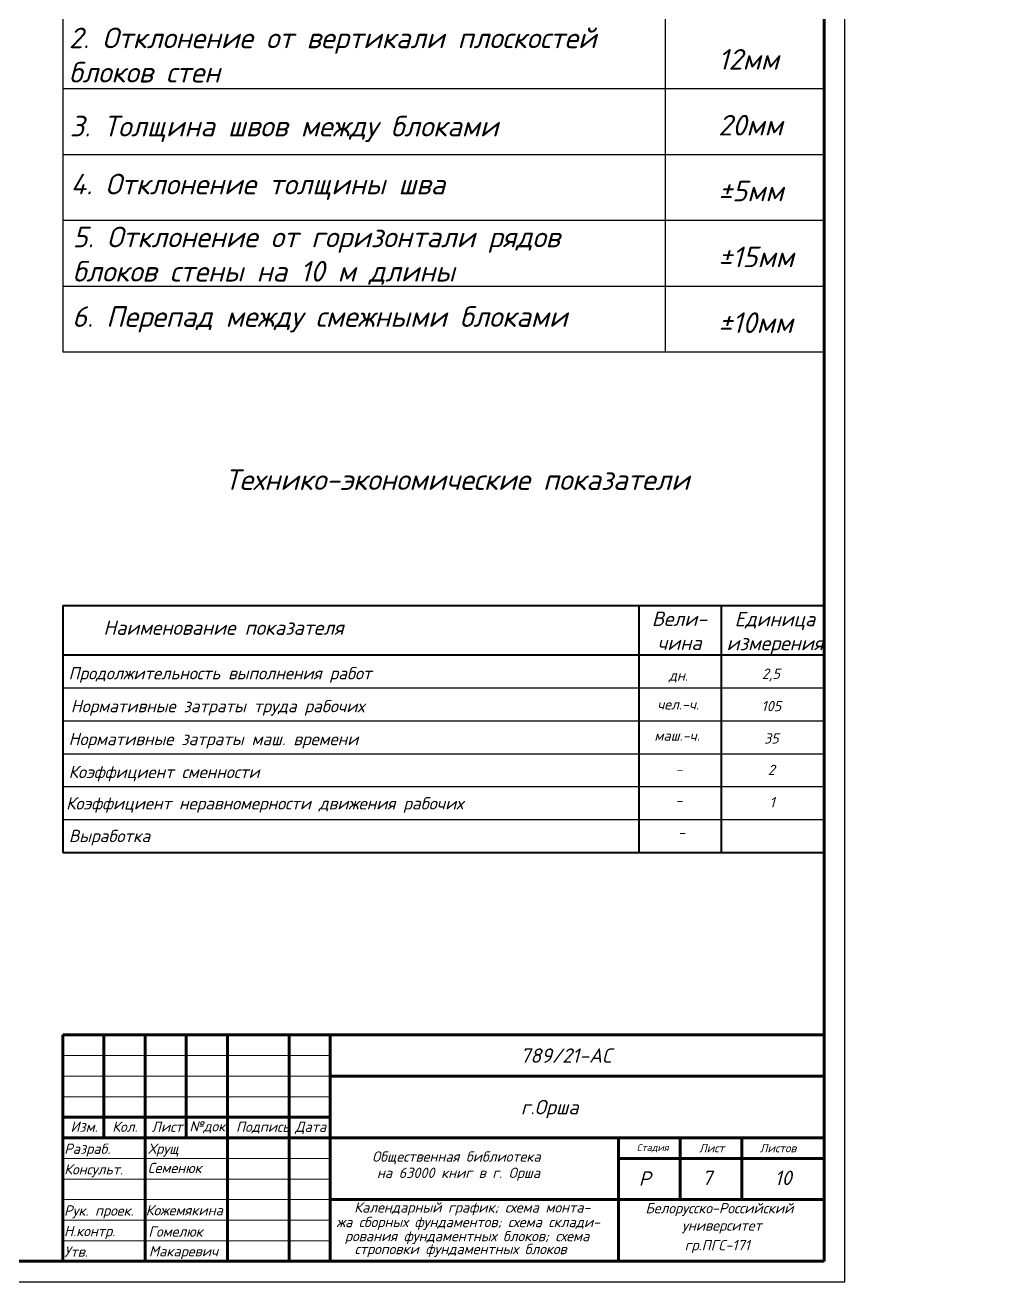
# Model space of a CAD drawing. Header units: millimetres. Extents: x 302528 to 620428, y -80391 to 59551.
# Drawn here: x 506926 to 530339, y 151 to 30695 of the extents above; entities that cross this region are included whole.
import ezdxf

# ---------------------------------------------------------------- set-up
doc = ezdxf.new("R2010")
doc.units = ezdxf.units.MM
doc.header["$MEASUREMENT"] = 0
doc.layers.add('0.1 mm ISO', color=7, linetype='Continuous', lineweight=9)
doc.layers.add('0.5 mm ISO', color=7, linetype='Continuous', lineweight=50)
for name, color, linetype in [('1текст-мое', 2, 'Continuous'), ('1формат-мое', 5, 'Continuous'), ('Основная', 7, 'Continuous'), ('РАМКА', 7, 'Continuous'), ('Рамка и штамп', 194, 'Continuous')]:
    doc.layers.add(name, color=color, linetype=linetype)
doc.styles.get("Standard").update_dxf_attribs({"font": 'isocpeui.ttf', "height": 300})
doc.styles.add('Италик', font='isocpeui.ttf')
doc.dimstyles.new('1-100', dxfattribs={"dimscale": 100, "dimtxt": 3, "dimasz": 2.5, "dimexe": 1.25, "dimexo": 0.625, "dimtad": 1, "dimdec": 0, "dimrnd": 5, "dimtxsty": 'Standard', "dimblk": 'ARCHTICK', "dimcen": 2.5, "dimadec": 0, "dimazin": 0, "dimtfac": 1, "dimtdec": 0, "dimtmove": 1, "dimatfit": 2, "dimfxl": 1, "dimarcsym": 0})

# ---------------------------------------------------------------- blocks, each defined once
blk = doc.blocks.new('_ArchTick')
at = {"color": 0, "const_width": 0.15}
blk.add_lwpolyline([(-0.5, -0.5), (0.5, 0.5)], dxfattribs=at)
blk = doc.blocks.new('*D345')
at = {"color": 0, "linetype": 'ByBlock', "lineweight": -2, "transparency": 16777216}
for p, q in [((494931, 36573), (495552, 35873)), ((490945, 31958), (495469, 35966)), ((490408, 32565), (491028, 31865))]:
    blk.add_line(p, q, dxfattribs=at)
at = {"layer": 'Defpoints', "color": 0, "linetype": 'ByBlock', "lineweight": 9, "transparency": 16777216}
for p in [(494890, 36620), (495469, 35966), (490366, 32612)]:
    blk.add_point(p, dxfattribs=at)
at = {"color": 0, "linetype": 'ByBlock', "lineweight": -2, "transparency": 16777216, "xscale": 250, "yscale": 250, "zscale": 250}
for p, rotation in [((495469, 35966), 41.5417763354136), ((490945, 31958), 221.5417763354136)]:
    blk.add_blockref('_ArchTick', p, dxfattribs=dict(at, rotation=rotation))
at = {"color": 0, "linetype": 'ByBlock', "lineweight": 9, "transparency": 16777216, "insert": (493083, 34103), "char_height": 300, "width": 73704.55, "attachment_point": 5, "rotation": 41.5418, "style": 'Италик'}
blk.add_mtext('{\\fISOCPEUR|b0|i0|c204|p34;\\H0.83333x;1200}', dxfattribs=at)
blk = doc.blocks.new('*D349')
at = {"color": 0, "linetype": 'ByBlock', "lineweight": -2, "transparency": 16777216}
for p, q in [((459371, 8131), (459371, 7077)), ((463586, 8131), (463586, 7077)), ((459371, 7202), (463586, 7202))]:
    blk.add_line(p, q, dxfattribs=at)
at = {"layer": 'Defpoints', "color": 0, "linetype": 'ByBlock', "lineweight": 9, "transparency": 16777216}
for p in [(459371, 8193), (463586, 8193), (463586, 7202)]:
    blk.add_point(p, dxfattribs=at)
at = {"color": 0, "linetype": 'ByBlock', "lineweight": -2, "transparency": 16777216, "xscale": 250, "yscale": 250, "zscale": 250, "rotation": 180}
blk.add_blockref('_ArchTick', (459371, 7202), dxfattribs=at)
at = {"color": 0, "linetype": 'ByBlock', "lineweight": -2, "transparency": 16777216, "xscale": 250, "yscale": 250, "zscale": 250}
blk.add_blockref('_ArchTick', (463586, 7202), dxfattribs=at)
at = {"color": 0, "linetype": 'ByBlock', "lineweight": 9, "transparency": 16777216, "insert": (461478, 7390), "char_height": 300, "width": 317899.44, "attachment_point": 5, "style": 'Италик'}
blk.add_mtext('{\\H0.83333x;не менее 2000}', dxfattribs=at)

msp = doc.modelspace()

# ---------------------------------------------------------------- linework, layer by layer
at = {"linetype": 'Continuous', "lineweight": 40}
for p, q in [((507838.525, 16587.683), (526338.525, 16587.683)), ((507838.525, 16587.683), (507838.525, 10588.203)), ((521838.725, 16587.683), (521838.725, 10588.203)), ((523838.725, 16587.683), (523838.725, 10588.203)), ((526338.525, 16587.683), (526338.525, 10588.203)), ((507838.525, 15387.883), (526338.525, 15387.883)), ((507838.525, 10588.203), (526338.525, 10588.203))]:
    msp.add_line(p, q, dxfattribs=at)
at = {"linetype": 'Continuous'}
for p, q in [((507838.525, 14587.963), (526338.525, 14587.963)), ((507838.525, 13788.043), (526338.525, 13788.043)), ((507838.525, 12988.123), (526338.525, 12988.123)), ((507838.525, 12188.203), (526338.525, 12188.203)), ((507838.525, 11388.203), (526338.525, 11388.203)), ((507838.525, 10588.203), (526338.525, 10588.203))]:
    msp.add_line(p, q, dxfattribs=at)
at = {"lineweight": 60, "ltscale": 100}
for p, q in [((507838.525, 651.262), (507838.525, 6151.262)), ((507838.525, 6151.262), (526338.525, 6151.262)), ((508838.525, 3651.262), (508838.525, 6151.262)), ((509838.525, 6151.262), (509838.525, 651.262)), ((510838.525, 3651.262), (510838.525, 6151.262)), ((511838.525, 651.262), (511838.525, 6151.262)), ((513338.525, 6151.262), (513338.525, 651.262)), ((514338.525, 651.262), (514338.525, 6151.262)), ((526338.525, 651.262), (526338.525, 6151.262)), ((526338.525, 5151.262), (514338.525, 5151.262)), ((507838.525, 4151.262), (514338.525, 4151.262)), ((507838.525, 3651.262), (514338.525, 3651.262)), ((514338.525, 3651.262), (526338.525, 3651.262)), ((521338.525, 651.262), (521338.525, 3651.262)), ((522838.525, 3651.262), (522838.525, 2151.262)), ((524338.525, 2151.262), (524338.525, 3651.262)), ((521338.525, 3151.262), (526338.525, 3151.262)), ((526338.525, 2151.262), (514338.525, 2151.262)), ((507838.525, 651.262), (526338.525, 651.262))]:
    msp.add_line(p, q, dxfattribs=at)
at = {"lineweight": 15, "ltscale": 100}
for p, q in [((507838.525, 6151.262), (509838.525, 6151.262)), ((511838.525, 6151.262), (513338.525, 6151.262)), ((514338.525, 5151.262), (514338.525, 3651.262)), ((514338.525, 2151.262), (514338.525, 651.262)), ((522838.525, 2151.262), (524338.525, 2151.262))]:
    msp.add_line(p, q, dxfattribs=at)
at = {"layer": '0.1 mm ISO', "color": 7}
for p, q in [((514338.525, 5651.262), (507838.525, 5651.262)), ((514338.525, 5151.262), (507838.525, 5151.262)), ((514338.525, 4651.262), (507838.525, 4651.262)), ((514338.525, 3151.262), (507838.525, 3151.262)), ((514338.525, 2651.262), (507838.525, 2651.262)), ((514338.525, 2151.262), (507838.525, 2151.262)), ((514338.525, 1651.262), (507838.525, 1651.262)), ((514338.525, 1151.262), (507838.525, 1151.262))]:
    msp.add_line(p, q, dxfattribs=at)
at = {"layer": '0.5 mm ISO', "color": 7, "lineweight": 60, "const_width": 50}
for points in [[(508838.525, 6151.262), (508838.525, 3651.262)], [(510838.525, 6151.262), (510838.525, 3651.262)], [(514338.525, 5151.262), (526338.525, 5151.262)], [(507838.525, 3651.262), (514338.525, 3651.262)], [(521338.525, 3651.262), (521338.525, 651.262)], [(522838.525, 3651.262), (522838.525, 2151.262)], [(521338.525, 3151.262), (526338.525, 3151.262)]]:
    msp.add_lwpolyline(points, dxfattribs=at)
at = {"layer": '0.5 mm ISO', "color": 7, "const_width": 50}
for points in [[(509838.525, 6151.262), (509838.525, 651.262)], [(511838.525, 6151.262), (511838.525, 651.262)], [(513338.525, 6151.262), (513338.525, 651.262)], [(514338.525, 6151.262), (514338.525, 651.262)], [(507838.525, 4151.262), (514338.525, 4151.262)], [(514338.525, 3651.262), (526338.525, 3651.262)], [(524338.525, 3651.262), (524338.525, 2151.262)], [(514338.525, 2151.262), (526338.525, 2151.262)]]:
    msp.add_lwpolyline(points, dxfattribs=at)
at = {"layer": '1формат-мое', "color": 0, "lineweight": 30}
for p, q in [((507838.525, 33852.762), (507838.525, 22752.762)), ((522472.787, 33852.762), (522472.787, 22752.762)), ((507838.525, 29152.762), (526338.525, 29152.762)), ((507838.525, 27552.762), (526338.525, 27552.762)), ((507838.525, 25952.762), (526338.525, 25952.762)), ((507838.525, 24352.762), (526338.525, 24352.762)), ((507838.525, 22752.762), (526338.525, 22752.762))]:
    msp.add_line(p, q, dxfattribs=at)
at = {"layer": 'Основная', "color": 0, "lineweight": 50}
msp.add_line((525838.525, 651.262), (507338.525, 651.262), dxfattribs=at)
at = {"layer": 'РАМКА', "color": 0, "linetype": 'Continuous', "lineweight": 60}
for p, q in [((526338.525, 651.262), (526338.525, 59051.262)), ((444738.525, 651.262), (526338.525, 651.262))]:
    msp.add_line(p, q, dxfattribs=at)
at = {"layer": 'Рамка и штамп', "color": 7}
msp.add_lwpolyline([(442738.525, 151.262), (526838.525, 151.262), (526838.525, 59551.262), (442738.525, 59551.262)], close=True, dxfattribs=at)

# ---------------------------------------------------------------- texts
at = {"color": 7, "lineweight": 18, "ltscale": 0.5, "style": 'Италик'}
for s, p in [('Продолжительность выполнения работ', (507980.997, 14794.441)), ('Нормативные затраты труда рабочих', (508034.571, 13994.521)), ('Нормативные затраты маш. времени', (507980.997, 13194.601)), ('Коэффициент сменности', (507980.997, 12394.681)), ('Коэффициент неравномерности движения рабочих', (507918.544, 11631.804)), ('Выработка', (507988.352, 10839.081))]:
    msp.add_text(s, height=300, dxfattribs=at).set_placement(p)
at = {"color": 7, "style": 'Италик'}
for s, height, p in [('789/21-АС', 350, (518953.596, 5475.622)), ('г.Орша', 350, (518970.093, 4223.432)), ('Изм.', 250, (508027.485, 3796.965)), ('Кол.', 250, (509041.08, 3796.965)), ('Лист', 250, (509996.08, 3796.965)), ('№док', 250, (510917.51, 3807.271)), ('Подпись', 250, (512048.425, 3796.965)), ('Дата', 250, (513486.844, 3796.965)), ('Разраб.', 250, (507876.571, 3262.309)), ('Хрущ', 250, (509913.128, 3262.309)), ('Общественная библиотека ', 250, (515356.758, 3072.385)), ('Консульт.', 250, (507875.282, 2761.692)), ('Семенюк', 250, (509905.716, 2793.982)), ('на 63000 книг в г. Орша', 250, (515472.526, 2676.634)), ('Р', 350, (521833.297, 2486.138)), ('7', 350, (523366.843, 2503.304)), ('10', 350, (525131.822, 2503.304)), ('Рук. проек.', 250, (507871.138, 1759.706)), ('Кожемякина', 250, (509855.716, 1767.673)), ('   Календарный график; схема монта-', 250, (514441.9, 1835.903)), ('Белорусско-Российский ', 250, (521995.152, 1817.476)), ('жа сборных фундаментов; схема склади-', 250, (514489.334, 1480.55)), ('университет', 250, (522884.153, 1396.396)), ('Н.контр.', 250, (507871.837, 1260.038)), ('Гомелюк', 250, (509919.914, 1250.084)), ('рования фундаментных блоков; схема', 250, (514694.23, 1138.788)), ('Утв.', 250, (507873.98, 761.068)), ('Макаревич', 250, (509933.677, 770.413)), ('строповки фундаментных блоков', 250, (514931.759, 823.995)), ('гр.ПГС-171', 250, (522949.392, 918.378))]:
    msp.add_text(s, height=height, dxfattribs=at).set_placement(p)
at = {"color": 0, "char_height": 500, "width": 3340, "attachment_point": 1, "style": 'Италик'}
for s, insert in [('12мм', (523763.136, 30113.552)), ('20мм', (523763.136, 28513.552)), ('±5мм', (523763.136, 26913.552)), ('±15мм', (523763.136, 25313.552)), ('±10мм', (523763.136, 23713.552))]:
    msp.add_mtext(s, dxfattribs=dict(at, insert=insert))
at = {"color": 250, "linetype": 'Continuous', "lineweight": -3, "insert": (517422.166, 19648.611), "char_height": 500, "width": 18052.23708, "attachment_point": 5, "style": 'Италик'}
msp.add_mtext('{\\C256;Технико-экономические показатели}', dxfattribs=at)
at = {"linetype": 'Continuous', "lineweight": -3, "width": 7699.23, "attachment_point": 5, "style": 'Италик'}
for s, insert, char_height in [('Наименование показателя', (511745.369, 16051.585), 350), ('Вели-\\Pчина', (522822.192, 15975.814), 350), ('Единица \\Pизмерения', (525140.298, 15920.955), 350), ('2,5', (525045.705, 14901.676), 250), ('дн.', (522795.496, 14867.756), 250), ('чел.-ч.', (522790.688, 14186.139), 250), ('105', (525054.932, 14145.589), 250), ('маш.-ч.', (522763.528, 13426.93), 250), ('35', (525054.99, 13359.855), 250), ('-', (522807.801, 12609.427), 250), ('2', (525054.99, 12594.548), 250), ('1', (525075.685, 11808.766), 250), ('-', (522807.801, 11849.478), 250), ('-', (522875.702, 11075.958), 250)]:
    msp.add_mtext(s, dxfattribs=dict(at, insert=insert, char_height=char_height))
at = {"layer": '0.1 mm ISO', "color": 7, "char_height": 175, "width": 1045.29571, "attachment_point": 5, "style": 'Италик'}
for s, insert in [('Стадия', (522172.183, 3402.416)), ('{\\H1.1667x;Лист}', (523605.704, 3402.416)), ('{\\H1.1667x;Листов}', (525218.414, 3402.416))]:
    msp.add_mtext(s, dxfattribs=dict(at, insert=insert))
at = {"layer": '1текст-мое', "color": 0, "char_height": 500, "width": 17018.07888, "attachment_point": 1, "style": 'Италик'}
for s, insert in [('2. Отклонение от вертикали плоскостей \\Pблоков стен', (507989.353, 30634.373)), ('3. Толщина швов между блоками', (508009.465, 28490.257)), ('4. Отклонение толщины шва ', (508031.159, 27081.988)), ('5. Отклонение от горизонтали рядов \\Pблоков стены на 10 м длины', (508080.443, 25796.463)), ('\\P\\P6. Перепад между смежными блоками', (508065.56, 25528.759))]:
    msp.add_mtext(s, dxfattribs=dict(at, insert=insert))

# ---------------------------------------------------------------- dimensions: what is measured, and where the dimension line sits
at = {"color": 0, "linetype": 'ByBlock', "lineweight": 9}
for p1, p2, distance, text, picture, middle in [((490366.365, 32611.761), (494889.766, 36619.612), -872.962, '{\\fISOCPEUR|b0|i0|c204|p34;\\H0.83333x;1200}', '*D345', (493082.641, 34102.636)), ((459370.55, 8193.479), (463585.574, 8193.479), -991.362, '{\\H0.83333x;не менее 2000}', '*D349', (461478.062, 7389.711))]:
    dim = msp.add_aligned_dim(p1=p1, p2=p2, distance=distance, text=text, dimstyle='1-100', override={"dimtxsty": 'Италик'}, dxfattribs=at)
    dim.commit()
    dim.dimension.update_dxf_attribs({"geometry": picture, "text_midpoint": middle})

doc.saveas('drawing.dxf')
